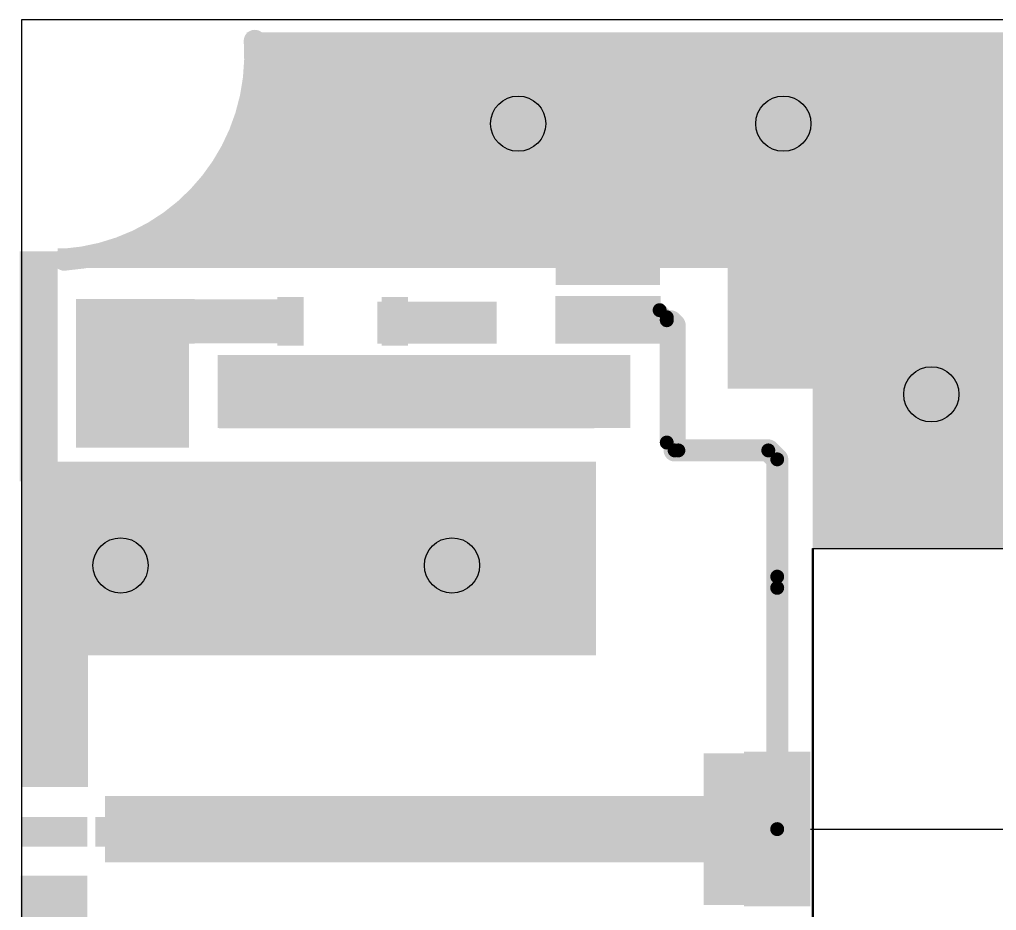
# Model space of a CAD drawing. Header units: millimetres. Extents: x 1936 to 2399, y 1075 to 1646.
# Drawn here: x 2146.23 to 2190.46, y 1584.89 to 1625.23 of the extents above; entities that cross this region are included whole.
import ezdxf

# ---------------------------------------------------------------- set-up
doc = ezdxf.new("R2010")
doc.units = ezdxf.units.MM
doc.layers.add('MULTILAYER', color=9, linetype='Continuous')
doc.layers.add('TOPLAYER', color=1, linetype='Continuous')

# ---------------------------------------------------------------- blocks, each defined once
blk = doc.blocks.new('LC_TO_252_2_1')
at = {"layer": 'TOPLAYER'}
for points in [[(-3.750008, -3.000014), (-3.750008, 2.999984), (-10.249995, -3.000014), (-10.249995, 2.999984)], [(-1.104163, 2.961269), (-1.104163, 1.761272), (1.095832, 2.961269), (1.095832, 1.761272)], [(1.099998, -2.961274), (1.099998, -1.761277), (-1.099998, -2.961274), (-1.099998, -1.761277)]]:
    blk.add_solid(points, dxfattribs=at)

msp = doc.modelspace()

# ---------------------------------------------------------------- linework, layer by layer
msp.add_line((2182.034, 1588.574), (2192.502, 1588.574))
at = {"linetype": 'Continuous'}
msp.add_lwpolyline([(2146.331, 1625.227), (2236.331, 1625.227), (2236.331, 1565.227), (2146.331, 1565.227)], close=True, dxfattribs=at)
msp.add_lwpolyline([(2182.159, 1565.227), (2182.134, 1565.227), (2182.134, 1601.274), (2182.159, 1601.274)], close=True)
msp.add_lwpolyline([(2182.134, 1601.274), (2192.484, 1601.274), (2192.534, 1565.227)])
for centre in [(2168.809, 1620.512), (2180.809, 1620.512), (2187.509, 1608.259), (2150.809, 1600.512), (2165.809, 1600.512)]:
    msp.add_circle(centre, 1.25, dxfattribs=at)
at = {"layer": 'MULTILAYER'}
for points, const_width in [([(2157.309, 1623.626, 1), (2157.809, 1623.626, 1)], 0.5), ([(2159.259, 1623.626, 1), (2159.759, 1623.626, 1)], 0.5), ([(2161.209, 1623.626, 1), (2161.709, 1623.626, 1)], 0.5), ([(2162.909, 1623.626, 1), (2163.409, 1623.626, 1)], 0.5), ([(2164.734, 1623.626, 1), (2165.234, 1623.626, 1)], 0.5), ([(2166.584, 1623.499, 1), (2167.084, 1623.499, 1)], 0.5), ([(2168.709, 1623.499, 1), (2169.209, 1623.499, 1)], 0.5), ([(2170.659, 1623.499, 1), (2171.159, 1623.499, 1)], 0.5), ([(2172.609, 1623.499, 1), (2173.109, 1623.499, 1)], 0.5), ([(2174.309, 1623.499, 1), (2174.809, 1623.499, 1)], 0.5), ([(2176.134, 1623.499, 1), (2176.634, 1623.499, 1)], 0.5), ([(2180.384, 1623.626, 1), (2180.884, 1623.626, 1)], 0.5), ([(2182.334, 1623.626, 1), (2182.834, 1623.626, 1)], 0.5), ([(2184.284, 1623.626, 1), (2184.784, 1623.626, 1)], 0.5), ([(2185.984, 1623.626, 1), (2186.484, 1623.626, 1)], 0.5), ([(2187.809, 1623.626, 1), (2188.309, 1623.626, 1)], 0.5), ([(2189.659, 1623.499, 1), (2190.159, 1623.499, 1)], 0.5), ([(2177.984, 1623.372, 1), (2178.484, 1623.372, 1)], 0.5), ([(2167.559, 1620.512, 1), (2170.059, 1620.512, 1)], 2.5), ([(2179.559, 1620.512, 1), (2182.059, 1620.512, 1)], 2.5), ([(2156.759, 1621.975, 1), (2157.259, 1621.975, 1)], 0.5), ([(2157.959, 1620.832, 1), (2158.459, 1620.832, 1)], 0.5), ([(2159.737, 1620.832, 1), (2160.237, 1620.832, 1)], 0.5), ([(2161.905, 1620.829, 1), (2162.405, 1620.829, 1)], 0.5), ([(2171.484, 1620.451, 1), (2171.984, 1620.451, 1)], 0.5), ([(2173.262, 1620.451, 1), (2173.762, 1620.451, 1)], 0.5), ([(2175.43, 1620.448, 1), (2175.93, 1620.448, 1)], 0.5), ([(2185.709, 1620.578, 1), (2186.209, 1620.578, 1)], 0.5), ([(2187.659, 1620.578, 1), (2188.159, 1620.578, 1)], 0.5), ([(2189.609, 1620.578, 1), (2190.109, 1620.578, 1)], 0.5), ([(2156.759, 1620.025, 1), (2157.259, 1620.025, 1)], 0.5), ([(2185.534, 1618.292, 1), (2186.034, 1618.292, 1)], 0.5), ([(2187.484, 1618.292, 1), (2187.984, 1618.292, 1)], 0.5), ([(2189.434, 1618.292, 1), (2189.934, 1618.292, 1)], 0.5), ([(2156.759, 1618.075, 1), (2157.259, 1618.075, 1)], 0.5), ([(2154.834, 1617.62, 1), (2155.334, 1617.62, 1)], 0.5), ([(2158.159, 1617.403, 1), (2158.659, 1617.403, 1)], 0.5), ([(2160.109, 1617.403, 1), (2160.609, 1617.403, 1)], 0.5), ([(2162.059, 1617.403, 1), (2162.559, 1617.403, 1)], 0.5), ([(2163.859, 1617.276, 1), (2164.359, 1617.276, 1)], 0.5), ([(2165.809, 1617.276, 1), (2166.309, 1617.276, 1)], 0.5), ([(2167.759, 1617.276, 1), (2168.259, 1617.276, 1)], 0.5), ([(2169.784, 1617.149, 1), (2170.284, 1617.149, 1)], 0.5), ([(2171.734, 1617.149, 1), (2172.234, 1617.149, 1)], 0.5), ([(2173.684, 1617.149, 1), (2174.184, 1617.149, 1)], 0.5), ([(2175.559, 1617.149, 1), (2176.059, 1617.149, 1)], 0.5), ([(2177.509, 1617.149, 1), (2178.009, 1617.149, 1)], 0.5), ([(2179.459, 1617.149, 1), (2179.959, 1617.149, 1)], 0.5), ([(2179.684, 1616.133, 1), (2180.184, 1616.133, 1)], 0.5), ([(2181.634, 1616.133, 1), (2182.134, 1616.133, 1)], 0.5), ([(2183.584, 1616.133, 1), (2184.084, 1616.133, 1)], 0.5), ([(2185.284, 1616.133, 1), (2185.784, 1616.133, 1)], 0.5), ([(2187.109, 1616.133, 1), (2187.609, 1616.133, 1)], 0.5), ([(2188.959, 1616.006, 1), (2189.459, 1616.006, 1)], 0.5), ([(2152.359, 1615.117, 1), (2152.859, 1615.117, 1)], 0.5), ([(2154.137, 1615.117, 1), (2154.637, 1615.117, 1)], 0.5), ([(2156.305, 1615.114, 1), (2156.805, 1615.114, 1)], 0.5), ([(2159.134, 1615.363, 1), (2159.634, 1615.363, 1)], 0.5), ([(2160.912, 1615.363, 1), (2161.412, 1615.363, 1)], 0.5), ([(2163.08, 1615.363, 1), (2163.58, 1615.363, 1)], 0.5), ([(2165.909, 1615.363, 1), (2166.409, 1615.363, 1)], 0.5), ([(2167.687, 1615.363, 1), (2168.187, 1615.363, 1)], 0.5), ([(2169.855, 1615.363, 1), (2170.355, 1615.363, 1)], 0.5), ([(2173.009, 1615.363, 1), (2173.509, 1615.363, 1)], 0.5), ([(2174.787, 1615.363, 1), (2175.287, 1615.363, 1)], 0.5), ([(2176.955, 1615.363, 1), (2177.455, 1615.363, 1)], 0.5), ([(2179.534, 1613.466, 1), (2180.034, 1613.466, 1)], 0.5), ([(2181.484, 1613.466, 1), (2181.984, 1613.466, 1)], 0.5), ([(2183.434, 1613.466, 1), (2183.934, 1613.466, 1)], 0.5), ([(2185.134, 1613.466, 1), (2185.634, 1613.466, 1)], 0.5), ([(2186.959, 1613.466, 1), (2187.459, 1613.466, 1)], 0.5), ([(2188.809, 1613.339, 1), (2189.309, 1613.339, 1)], 0.5), ([(2147.209, 1613.007, 1), (2147.709, 1613.007, 1)], 0.5), ([(2179.384, 1611.561, 1), (2179.884, 1611.561, 1)], 0.5), ([(2181.334, 1611.561, 1), (2181.834, 1611.561, 1)], 0.5), ([(2183.284, 1611.561, 1), (2183.784, 1611.561, 1)], 0.5), ([(2184.984, 1611.561, 1), (2185.484, 1611.561, 1)], 0.5), ([(2186.809, 1611.561, 1), (2187.309, 1611.561, 1)], 0.5), ([(2147.209, 1611.307, 1), (2147.709, 1611.307, 1)], 0.5), ([(2188.659, 1611.434, 1), (2189.159, 1611.434, 1)], 0.5), ([(2186.259, 1608.259, 1), (2188.759, 1608.259, 1)], 2.5), ([(2182.984, 1609.746, 1), (2183.484, 1609.746, 1)], 0.5), ([(2179.084, 1609.619, 1), (2179.584, 1609.619, 1)], 0.5), ([(2181.209, 1609.365, 1), (2181.709, 1609.365, 1)], 0.5), ([(2147.209, 1609.244, 1), (2147.709, 1609.244, 1)], 0.5), ([(2182.984, 1607.796, 1), (2183.484, 1607.796, 1)], 0.5), ([(2147.209, 1607.419, 1), (2147.709, 1607.419, 1)], 0.5), ([(2182.984, 1605.846, 1), (2183.484, 1605.846, 1)], 0.5), ([(2147.209, 1605.719, 1), (2147.709, 1605.719, 1)], 0.5), ([(2171.461, 1604.453, 1), (2171.961, 1604.453, 1)], 0.5), ([(2147.209, 1604.068, 1), (2147.709, 1604.068, 1)], 0.5), ([(2149.159, 1604.068, 1), (2149.659, 1604.068, 1)], 0.5), ([(2151.109, 1604.068, 1), (2151.609, 1604.068, 1)], 0.5), ([(2152.809, 1604.068, 1), (2153.309, 1604.068, 1)], 0.5), ([(2154.634, 1604.068, 1), (2155.134, 1604.068, 1)], 0.5), ([(2183.459, 1604.195, 1), (2183.959, 1604.195, 1)], 0.5), ([(2185.409, 1604.195, 1), (2185.909, 1604.195, 1)], 0.5), ([(2187.109, 1604.195, 1), (2187.609, 1604.195, 1)], 0.5), ([(2188.934, 1604.195, 1), (2189.434, 1604.195, 1)], 0.5), ([(2156.484, 1603.941, 1), (2156.984, 1603.941, 1)], 0.5), ([(2158.109, 1603.941, 1), (2158.609, 1603.941, 1)], 0.5), ([(2160.059, 1603.941, 1), (2160.559, 1603.941, 1)], 0.5), ([(2162.009, 1603.941, 1), (2162.509, 1603.941, 1)], 0.5), ([(2163.709, 1603.941, 1), (2164.209, 1603.941, 1)], 0.5), ([(2165.534, 1603.941, 1), (2166.034, 1603.941, 1)], 0.5), ([(2167.384, 1603.814, 1), (2167.884, 1603.814, 1)], 0.5), ([(2169.759, 1603.814, 1), (2170.259, 1603.814, 1)], 0.5), ([(2147.209, 1602.513, 1), (2147.709, 1602.513, 1)], 0.5), ([(2149.559, 1600.512, 1), (2152.059, 1600.512, 1)], 2.5), ([(2164.559, 1600.512, 1), (2167.059, 1600.512, 1)], 2.5), ([(2171.334, 1602.603, 1), (2171.834, 1602.603, 1)], 0.5), ([(2183.534, 1602.417, 1), (2184.034, 1602.417, 1)], 0.5), ([(2185.484, 1602.417, 1), (2185.984, 1602.417, 1)], 0.5), ([(2187.184, 1602.417, 1), (2187.684, 1602.417, 1)], 0.5), ([(2189.009, 1602.417, 1), (2189.509, 1602.417, 1)], 0.5), ([(2147.209, 1600.688, 1), (2147.709, 1600.688, 1)], 0.5), ([(2171.334, 1600.778, 1), (2171.834, 1600.778, 1)], 0.5), ([(2154.309, 1600.258, 1), (2154.809, 1600.258, 1)], 0.5), ([(2156.134, 1600.258, 1), (2156.634, 1600.258, 1)], 0.5), ([(2157.834, 1600.258, 1), (2158.334, 1600.258, 1)], 0.5), ([(2159.784, 1600.258, 1), (2160.284, 1600.258, 1)], 0.5), ([(2161.734, 1600.258, 1), (2162.234, 1600.258, 1)], 0.5), ([(2147.209, 1598.988, 1), (2147.709, 1598.988, 1)], 0.5), ([(2171.334, 1599.078, 1), (2171.834, 1599.078, 1)], 0.5), ([(2147.209, 1597.255, 1), (2147.709, 1597.255, 1)], 0.5), ([(2148.709, 1597.255, 1), (2149.209, 1597.255, 1)], 0.5), ([(2150.659, 1597.255, 1), (2151.159, 1597.255, 1)], 0.5), ([(2152.359, 1597.255, 1), (2152.859, 1597.255, 1)], 0.5), ([(2154.184, 1597.255, 1), (2154.684, 1597.255, 1)], 0.5), ([(2156.034, 1597.255, 1), (2156.534, 1597.255, 1)], 0.5), ([(2158.109, 1597.255, 1), (2158.609, 1597.255, 1)], 0.5), ([(2160.059, 1597.255, 1), (2160.559, 1597.255, 1)], 0.5), ([(2162.009, 1597.255, 1), (2162.509, 1597.255, 1)], 0.5), ([(2163.709, 1597.255, 1), (2164.209, 1597.255, 1)], 0.5), ([(2165.534, 1597.255, 1), (2166.034, 1597.255, 1)], 0.5), ([(2167.384, 1597.255, 1), (2167.884, 1597.255, 1)], 0.5), ([(2169.484, 1597.255, 1), (2169.984, 1597.255, 1)], 0.5), ([(2171.334, 1597.255, 1), (2171.834, 1597.255, 1)], 0.5), ([(2147.084, 1595.305, 1), (2147.434, 1595.305, 1)], 0.35), ([(2148.384, 1595.432, 1), (2148.734, 1595.432, 1)], 0.35), ([(2147.009, 1593.654, 1), (2147.359, 1593.654, 1)], 0.35), ([(2148.409, 1593.654, 1), (2148.759, 1593.654, 1)], 0.35), ([(2147.034, 1592.003, 1), (2147.384, 1592.003, 1)], 0.35), ([(2148.509, 1592.003, 1), (2148.859, 1592.003, 1)], 0.35), ([(2146.859, 1585.78, 1), (2147.209, 1585.78, 1)], 0.35), ([(2148.234, 1585.78, 1), (2148.584, 1585.78, 1)], 0.35)]:
    msp.add_lwpolyline(points, format="xyb", close=True, dxfattribs=dict(at, const_width=const_width))
at = {"layer": 'TOPLAYER', "const_width": 1}
msp.add_lwpolyline([(2156.884, 1624.261, -0.414214), (2148.259, 1614.355)], format="xyb", dxfattribs=at)
at = {"layer": 'TOPLAYER'}
for points, const_width in [([(2156.634, 1624.261, 1), (2157.134, 1624.261, 1)], 0.5), ([(2157.309, 1623.626, 1), (2157.809, 1623.626, 1)], 0.5), ([(2159.259, 1623.626, 1), (2159.759, 1623.626, 1)], 0.5), ([(2161.209, 1623.626, 1), (2161.709, 1623.626, 1)], 0.5), ([(2162.909, 1623.626, 1), (2163.409, 1623.626, 1)], 0.5), ([(2164.734, 1623.626, 1), (2165.234, 1623.626, 1)], 0.5), ([(2166.584, 1623.499, 1), (2167.084, 1623.499, 1)], 0.5), ([(2168.709, 1623.499, 1), (2169.209, 1623.499, 1)], 0.5), ([(2170.659, 1623.499, 1), (2171.159, 1623.499, 1)], 0.5), ([(2172.609, 1623.499, 1), (2173.109, 1623.499, 1)], 0.5), ([(2174.309, 1623.499, 1), (2174.809, 1623.499, 1)], 0.5), ([(2176.134, 1623.499, 1), (2176.634, 1623.499, 1)], 0.5), ([(2180.384, 1623.626, 1), (2180.884, 1623.626, 1)], 0.5), ([(2182.334, 1623.626, 1), (2182.834, 1623.626, 1)], 0.5), ([(2184.284, 1623.626, 1), (2184.784, 1623.626, 1)], 0.5), ([(2185.984, 1623.626, 1), (2186.484, 1623.626, 1)], 0.5), ([(2187.809, 1623.626, 1), (2188.309, 1623.626, 1)], 0.5), ([(2189.659, 1623.499, 1), (2190.159, 1623.499, 1)], 0.5), ([(2177.984, 1623.372, 1), (2178.484, 1623.372, 1)], 0.5), ([(2167.559, 1620.512, 1), (2170.059, 1620.512, 1)], 2.5), ([(2179.559, 1620.512, 1), (2182.059, 1620.512, 1)], 2.5), ([(2156.759, 1621.975, 1), (2157.259, 1621.975, 1)], 0.5), ([(2157.959, 1620.832, 1), (2158.459, 1620.832, 1)], 0.5), ([(2159.737, 1620.832, 1), (2160.237, 1620.832, 1)], 0.5), ([(2161.905, 1620.829, 1), (2162.405, 1620.829, 1)], 0.5), ([(2171.484, 1620.451, 1), (2171.984, 1620.451, 1)], 0.5), ([(2173.262, 1620.451, 1), (2173.762, 1620.451, 1)], 0.5), ([(2175.43, 1620.448, 1), (2175.93, 1620.448, 1)], 0.5), ([(2185.709, 1620.578, 1), (2186.209, 1620.578, 1)], 0.5), ([(2187.659, 1620.578, 1), (2188.159, 1620.578, 1)], 0.5), ([(2189.609, 1620.578, 1), (2190.109, 1620.578, 1)], 0.5), ([(2156.759, 1620.025, 1), (2157.259, 1620.025, 1)], 0.5), ([(2185.534, 1618.292, 1), (2186.034, 1618.292, 1)], 0.5), ([(2187.484, 1618.292, 1), (2187.984, 1618.292, 1)], 0.5), ([(2189.434, 1618.292, 1), (2189.934, 1618.292, 1)], 0.5), ([(2156.759, 1618.075, 1), (2157.259, 1618.075, 1)], 0.5), ([(2154.834, 1617.62, 1), (2155.334, 1617.62, 1)], 0.5), ([(2158.159, 1617.403, 1), (2158.659, 1617.403, 1)], 0.5), ([(2160.109, 1617.403, 1), (2160.609, 1617.403, 1)], 0.5), ([(2162.059, 1617.403, 1), (2162.559, 1617.403, 1)], 0.5), ([(2163.859, 1617.276, 1), (2164.359, 1617.276, 1)], 0.5), ([(2165.809, 1617.276, 1), (2166.309, 1617.276, 1)], 0.5), ([(2167.759, 1617.276, 1), (2168.259, 1617.276, 1)], 0.5), ([(2169.784, 1617.149, 1), (2170.284, 1617.149, 1)], 0.5), ([(2171.734, 1617.149, 1), (2172.234, 1617.149, 1)], 0.5), ([(2173.684, 1617.149, 1), (2174.184, 1617.149, 1)], 0.5), ([(2175.559, 1617.149, 1), (2176.059, 1617.149, 1)], 0.5), ([(2177.509, 1617.149, 1), (2178.009, 1617.149, 1)], 0.5), ([(2179.459, 1617.149, 1), (2179.959, 1617.149, 1)], 0.5), ([(2179.684, 1616.133, 1), (2180.184, 1616.133, 1)], 0.5), ([(2181.634, 1616.133, 1), (2182.134, 1616.133, 1)], 0.5), ([(2183.584, 1616.133, 1), (2184.084, 1616.133, 1)], 0.5), ([(2185.284, 1616.133, 1), (2185.784, 1616.133, 1)], 0.5), ([(2187.109, 1616.133, 1), (2187.609, 1616.133, 1)], 0.5), ([(2188.959, 1616.006, 1), (2189.459, 1616.006, 1)], 0.5), ([(2152.359, 1615.117, 1), (2152.859, 1615.117, 1)], 0.5), ([(2154.137, 1615.117, 1), (2154.637, 1615.117, 1)], 0.5), ([(2156.305, 1615.114, 1), (2156.805, 1615.114, 1)], 0.5), ([(2159.134, 1615.363, 1), (2159.634, 1615.363, 1)], 0.5), ([(2160.912, 1615.363, 1), (2161.412, 1615.363, 1)], 0.5), ([(2163.08, 1615.363, 1), (2163.58, 1615.363, 1)], 0.5), ([(2165.909, 1615.363, 1), (2166.409, 1615.363, 1)], 0.5), ([(2167.687, 1615.363, 1), (2168.187, 1615.363, 1)], 0.5), ([(2169.855, 1615.363, 1), (2170.355, 1615.363, 1)], 0.5), ([(2173.009, 1615.363, 1), (2173.509, 1615.363, 1)], 0.5), ([(2174.787, 1615.363, 1), (2175.287, 1615.363, 1)], 0.5), ([(2176.955, 1615.363, 1), (2177.455, 1615.363, 1)], 0.5), ([(2148.009, 1614.355, 1), (2148.509, 1614.355, 1)], 0.5), ([(2179.534, 1613.466, 1), (2180.034, 1613.466, 1)], 0.5), ([(2181.484, 1613.466, 1), (2181.984, 1613.466, 1)], 0.5), ([(2183.434, 1613.466, 1), (2183.934, 1613.466, 1)], 0.5), ([(2185.134, 1613.466, 1), (2185.634, 1613.466, 1)], 0.5), ([(2186.959, 1613.466, 1), (2187.459, 1613.466, 1)], 0.5), ([(2188.809, 1613.339, 1), (2189.309, 1613.339, 1)], 0.5), ([(2147.209, 1613.007, 1), (2147.709, 1613.007, 1)], 0.5), ([(2174.784, 1611.561, 1), (2175.284, 1611.561, 1)], 0.5), ([(2175.053, 1612.069, 1), (2175.368, 1612.069, 1)], 0.315), ([(2175.376, 1611.746, 1), (2175.691, 1611.746, 1)], 0.315), ([(2175.376, 1611.746, 1), (2175.691, 1611.746, 1)], 0.315), ([(2175.469, 1611.561, 1), (2175.969, 1611.561, 1)], 0.5), ([(2175.469, 1611.561, 1), (2175.969, 1611.561, 1)], 0.5), ([(2179.384, 1611.561, 1), (2179.884, 1611.561, 1)], 0.5), ([(2181.334, 1611.561, 1), (2181.834, 1611.561, 1)], 0.5), ([(2183.284, 1611.561, 1), (2183.784, 1611.561, 1)], 0.5), ([(2184.984, 1611.561, 1), (2185.484, 1611.561, 1)], 0.5), ([(2186.809, 1611.561, 1), (2187.309, 1611.561, 1)], 0.5), ([(2147.209, 1611.307, 1), (2147.709, 1611.307, 1)], 0.5), ([(2175.376, 1611.644, 1), (2175.691, 1611.644, 1)], 0.315), ([(2175.376, 1611.644, 1), (2175.691, 1611.644, 1)], 0.315), ([(2175.376, 1611.613, 1), (2175.691, 1611.613, 1)], 0.315), ([(2175.376, 1611.613, 1), (2175.691, 1611.613, 1)], 0.315), ([(2175.64, 1611.39, 1), (2176.14, 1611.39, 1)], 0.5), ([(2175.64, 1611.39, 1), (2176.14, 1611.39, 1)], 0.5), ([(2188.659, 1611.434, 1), (2189.159, 1611.434, 1)], 0.5), ([(2186.259, 1608.259, 1), (2188.759, 1608.259, 1)], 2.5), ([(2182.984, 1609.746, 1), (2183.484, 1609.746, 1)], 0.5), ([(2179.084, 1609.619, 1), (2179.584, 1609.619, 1)], 0.5), ([(2181.209, 1609.365, 1), (2181.709, 1609.365, 1)], 0.5), ([(2147.209, 1609.244, 1), (2147.709, 1609.244, 1)], 0.5), ([(2182.984, 1607.796, 1), (2183.484, 1607.796, 1)], 0.5), ([(2147.209, 1607.419, 1), (2147.709, 1607.419, 1)], 0.5), ([(2175.376, 1606.075, 1), (2175.691, 1606.075, 1)], 0.315), ([(2175.376, 1606.075, 1), (2175.691, 1606.075, 1)], 0.315), ([(2182.984, 1605.846, 1), (2183.484, 1605.846, 1)], 0.5), ([(2147.209, 1605.719, 1), (2147.709, 1605.719, 1)], 0.5), ([(2175.64, 1605.719, 1), (2176.14, 1605.719, 1)], 0.5), ([(2175.64, 1605.719, 1), (2176.14, 1605.719, 1)], 0.5), ([(2175.809, 1605.719, 1), (2176.309, 1605.719, 1)], 0.5), ([(2175.809, 1605.719, 1), (2176.309, 1605.719, 1)], 0.5), ([(2175.732, 1605.719, 1), (2176.047, 1605.719, 1)], 0.315), ([(2175.732, 1605.719, 1), (2176.047, 1605.719, 1)], 0.315), ([(2175.901, 1605.719, 1), (2176.216, 1605.719, 1)], 0.315), ([(2175.901, 1605.719, 1), (2176.216, 1605.719, 1)], 0.315), ([(2179.88, 1605.719, 1), (2180.38, 1605.719, 1)], 0.5), ([(2179.88, 1605.719, 1), (2180.38, 1605.719, 1)], 0.5), ([(2179.972, 1605.719, 1), (2180.287, 1605.719, 1)], 0.315), ([(2179.972, 1605.719, 1), (2180.287, 1605.719, 1)], 0.315), ([(2180.284, 1605.315, 1), (2180.784, 1605.315, 1)], 0.5), ([(2180.284, 1605.315, 1), (2180.784, 1605.315, 1)], 0.5), ([(2180.376, 1605.315, 1), (2180.691, 1605.315, 1)], 0.315), ([(2180.376, 1605.315, 1), (2180.691, 1605.315, 1)], 0.315), ([(2171.461, 1604.453, 1), (2171.961, 1604.453, 1)], 0.5), ([(2147.209, 1604.068, 1), (2147.709, 1604.068, 1)], 0.5), ([(2149.159, 1604.068, 1), (2149.659, 1604.068, 1)], 0.5), ([(2151.109, 1604.068, 1), (2151.609, 1604.068, 1)], 0.5), ([(2152.809, 1604.068, 1), (2153.309, 1604.068, 1)], 0.5), ([(2154.634, 1604.068, 1), (2155.134, 1604.068, 1)], 0.5), ([(2183.459, 1604.195, 1), (2183.959, 1604.195, 1)], 0.5), ([(2185.409, 1604.195, 1), (2185.909, 1604.195, 1)], 0.5), ([(2187.109, 1604.195, 1), (2187.609, 1604.195, 1)], 0.5), ([(2188.934, 1604.195, 1), (2189.434, 1604.195, 1)], 0.5), ([(2156.484, 1603.941, 1), (2156.984, 1603.941, 1)], 0.5), ([(2158.109, 1603.941, 1), (2158.609, 1603.941, 1)], 0.5), ([(2160.059, 1603.941, 1), (2160.559, 1603.941, 1)], 0.5), ([(2162.009, 1603.941, 1), (2162.509, 1603.941, 1)], 0.5), ([(2163.709, 1603.941, 1), (2164.209, 1603.941, 1)], 0.5), ([(2165.534, 1603.941, 1), (2166.034, 1603.941, 1)], 0.5), ([(2167.384, 1603.814, 1), (2167.884, 1603.814, 1)], 0.5), ([(2169.759, 1603.814, 1), (2170.259, 1603.814, 1)], 0.5), ([(2147.209, 1602.513, 1), (2147.709, 1602.513, 1)], 0.5), ([(2149.559, 1600.512, 1), (2152.059, 1600.512, 1)], 2.5), ([(2164.559, 1600.512, 1), (2167.059, 1600.512, 1)], 2.5), ([(2171.334, 1602.603, 1), (2171.834, 1602.603, 1)], 0.5), ([(2183.534, 1602.417, 1), (2184.034, 1602.417, 1)], 0.5), ([(2185.484, 1602.417, 1), (2185.984, 1602.417, 1)], 0.5), ([(2187.184, 1602.417, 1), (2187.684, 1602.417, 1)], 0.5), ([(2189.009, 1602.417, 1), (2189.509, 1602.417, 1)], 0.5), ([(2147.209, 1600.688, 1), (2147.709, 1600.688, 1)], 0.5), ([(2171.334, 1600.778, 1), (2171.834, 1600.778, 1)], 0.5), ([(2154.309, 1600.258, 1), (2154.809, 1600.258, 1)], 0.5), ([(2156.134, 1600.258, 1), (2156.634, 1600.258, 1)], 0.5), ([(2157.834, 1600.258, 1), (2158.334, 1600.258, 1)], 0.5), ([(2159.784, 1600.258, 1), (2160.284, 1600.258, 1)], 0.5), ([(2161.734, 1600.258, 1), (2162.234, 1600.258, 1)], 0.5), ([(2180.376, 1600.004, 1), (2180.691, 1600.004, 1)], 0.315), ([(2180.376, 1599.496, 1), (2180.691, 1599.496, 1)], 0.315), ([(2147.209, 1598.988, 1), (2147.709, 1598.988, 1)], 0.5), ([(2171.334, 1599.078, 1), (2171.834, 1599.078, 1)], 0.5), ([(2147.209, 1597.255, 1), (2147.709, 1597.255, 1)], 0.5), ([(2148.709, 1597.255, 1), (2149.209, 1597.255, 1)], 0.5), ([(2150.659, 1597.255, 1), (2151.159, 1597.255, 1)], 0.5), ([(2152.359, 1597.255, 1), (2152.859, 1597.255, 1)], 0.5), ([(2154.184, 1597.255, 1), (2154.684, 1597.255, 1)], 0.5), ([(2156.034, 1597.255, 1), (2156.534, 1597.255, 1)], 0.5), ([(2158.109, 1597.255, 1), (2158.609, 1597.255, 1)], 0.5), ([(2160.059, 1597.255, 1), (2160.559, 1597.255, 1)], 0.5), ([(2162.009, 1597.255, 1), (2162.509, 1597.255, 1)], 0.5), ([(2163.709, 1597.255, 1), (2164.209, 1597.255, 1)], 0.5), ([(2165.534, 1597.255, 1), (2166.034, 1597.255, 1)], 0.5), ([(2167.384, 1597.255, 1), (2167.884, 1597.255, 1)], 0.5), ([(2169.484, 1597.255, 1), (2169.984, 1597.255, 1)], 0.5), ([(2171.334, 1597.255, 1), (2171.834, 1597.255, 1)], 0.5), ([(2147.084, 1595.305, 1), (2147.434, 1595.305, 1)], 0.35), ([(2148.384, 1595.432, 1), (2148.734, 1595.432, 1)], 0.35), ([(2147.009, 1593.654, 1), (2147.359, 1593.654, 1)], 0.35), ([(2148.409, 1593.654, 1), (2148.759, 1593.654, 1)], 0.35), ([(2147.034, 1592.003, 1), (2147.384, 1592.003, 1)], 0.35), ([(2148.509, 1592.003, 1), (2148.859, 1592.003, 1)], 0.35), ([(2180.284, 1588.574, 1), (2180.784, 1588.574, 1)], 0.5), ([(2180.376, 1588.574, 1), (2180.691, 1588.574, 1)], 0.315), ([(2146.859, 1585.78, 1), (2147.209, 1585.78, 1)], 0.35), ([(2148.234, 1585.78, 1), (2148.584, 1585.78, 1)], 0.35)]:
    msp.add_lwpolyline(points, format="xyb", close=True, dxfattribs=dict(at, const_width=const_width))
for points, const_width in [([(2175.034, 1611.561), (2175.719, 1611.561)], 1), ([(2175.211, 1612.069), (2175.534, 1611.746)], 0.63), ([(2175.534, 1611.644), (2175.534, 1611.746)], 0.63), ([(2175.719, 1611.561), (2175.89, 1611.39)], 1), ([(2175.534, 1611.613), (2175.534, 1611.644)], 0.63), ([(2175.534, 1606.075), (2175.534, 1611.613)], 0.63), ([(2175.89, 1605.719), (2175.89, 1611.39)], 1), ([(2175.534, 1606.075), (2175.89, 1605.719)], 0.63), ([(2175.89, 1605.719), (2176.059, 1605.719)], 1), ([(2176.059, 1605.719), (2180.13, 1605.719)], 1), ([(2175.89, 1605.719), (2176.059, 1605.719)], 0.63), ([(2176.059, 1605.719), (2180.13, 1605.719)], 0.63), ([(2180.13, 1605.719), (2180.534, 1605.315)], 1), ([(2180.13, 1605.719), (2180.534, 1605.315)], 0.63), ([(2180.534, 1588.574), (2180.534, 1605.315)], 1), ([(2180.534, 1599.496), (2180.534, 1605.315)], 0.63), ([(2180.534, 1588.574), (2180.534, 1600.004)], 0.63)]:
    msp.add_lwpolyline(points, dxfattribs=dict(at, const_width=const_width))
for points in [[(2156.509, 1616.26), (2226.559, 1616.26), (2156.509, 1624.642), (2226.559, 1624.642)], [(2192.709, 1622.89), (2184.751, 1611.524), (2199.367, 1618.228), (2191.409, 1606.862)], [(2155.509, 1618.075), (2157.009, 1618.075), (2155.509, 1619.689), (2157.009, 1619.689)], [(2154.509, 1613.974), (2179.659, 1613.974), (2154.509, 1618.165), (2179.659, 1618.165)], [(2153.484, 1613.974), (2154.834, 1613.974), (2153.484, 1616.895), (2154.834, 1616.895)], [(2178.284, 1608.513), (2192.434, 1608.513), (2178.284, 1616.514), (2192.434, 1616.514)], [(2152.284, 1614.863), (2154.184, 1614.863), (2152.284, 1615.879), (2154.184, 1615.879)], [(2150.909, 1614.609), (2152.434, 1614.609), (2150.909, 1615.117), (2152.434, 1615.117)], [(2146.234, 1604.322), (2147.959, 1604.322), (2146.234, 1614.736), (2147.959, 1614.736)], [(2147.959, 1613.974), (2153.984, 1613.974), (2147.959, 1614.863), (2153.984, 1614.863)], [(2170.509, 1613.212), (2175.234, 1613.212), (2170.509, 1614.609), (2175.234, 1614.609)], [(2148.784, 1605.846), (2153.909, 1605.846), (2148.784, 1612.577), (2153.909, 1612.577)], [(2148.859, 1606.252), (2151.259, 1606.252), (2148.859, 1612.552), (2151.259, 1612.552)], [(2150.509, 1610.545), (2154.159, 1610.545), (2150.509, 1612.577), (2154.159, 1612.577)], [(2153.759, 1610.561), (2158.759, 1610.561), (2153.759, 1612.561), (2158.759, 1612.561)], [(2162.434, 1610.545), (2167.834, 1610.545), (2162.434, 1612.45), (2167.834, 1612.45)], [(2170.484, 1610.545), (2175.259, 1610.545), (2170.484, 1612.704), (2175.259, 1612.704)], [(2155.209, 1606.735), (2173.884, 1606.735), (2155.209, 1610.037), (2173.884, 1610.037)], [(2155.259, 1606.718), (2172.259, 1606.718), (2155.259, 1609.038), (2172.259, 1609.038)], [(2182.134, 1601.274), (2192.484, 1601.274), (2182.134, 1609.021), (2192.484, 1609.021)], [(2146.334, 1596.448), (2172.334, 1596.448), (2146.334, 1605.211), (2172.334, 1605.211)], [(2146.309, 1590.479), (2149.334, 1590.479), (2146.309, 1596.747), (2149.334, 1596.747)], [(2177.209, 1585.145), (2179.459, 1585.145), (2177.209, 1592.003), (2179.459, 1592.003)], [(2179.034, 1585.074), (2182.034, 1585.074), (2179.034, 1592.074), (2182.034, 1592.074)], [(2150.109, 1587.074), (2179.109, 1587.074), (2150.109, 1590.074), (2179.109, 1590.074)], [(2146.309, 1587.779), (2149.309, 1587.779), (2146.309, 1589.115), (2149.309, 1589.115)], [(2149.659, 1587.779), (2152.659, 1587.779), (2149.659, 1589.115), (2152.659, 1589.115)], [(2146.284, 1579.684), (2149.309, 1579.684), (2146.284, 1586.46), (2149.309, 1586.46)]]:
    msp.add_solid(points, dxfattribs=at)

# ---------------------------------------------------------------- block references
at = {"rotation": 270}
msp.add_blockref('LC_TO_252_2_1', (2160.859, 1611.561), dxfattribs=at)

doc.saveas('drawing.dxf')
